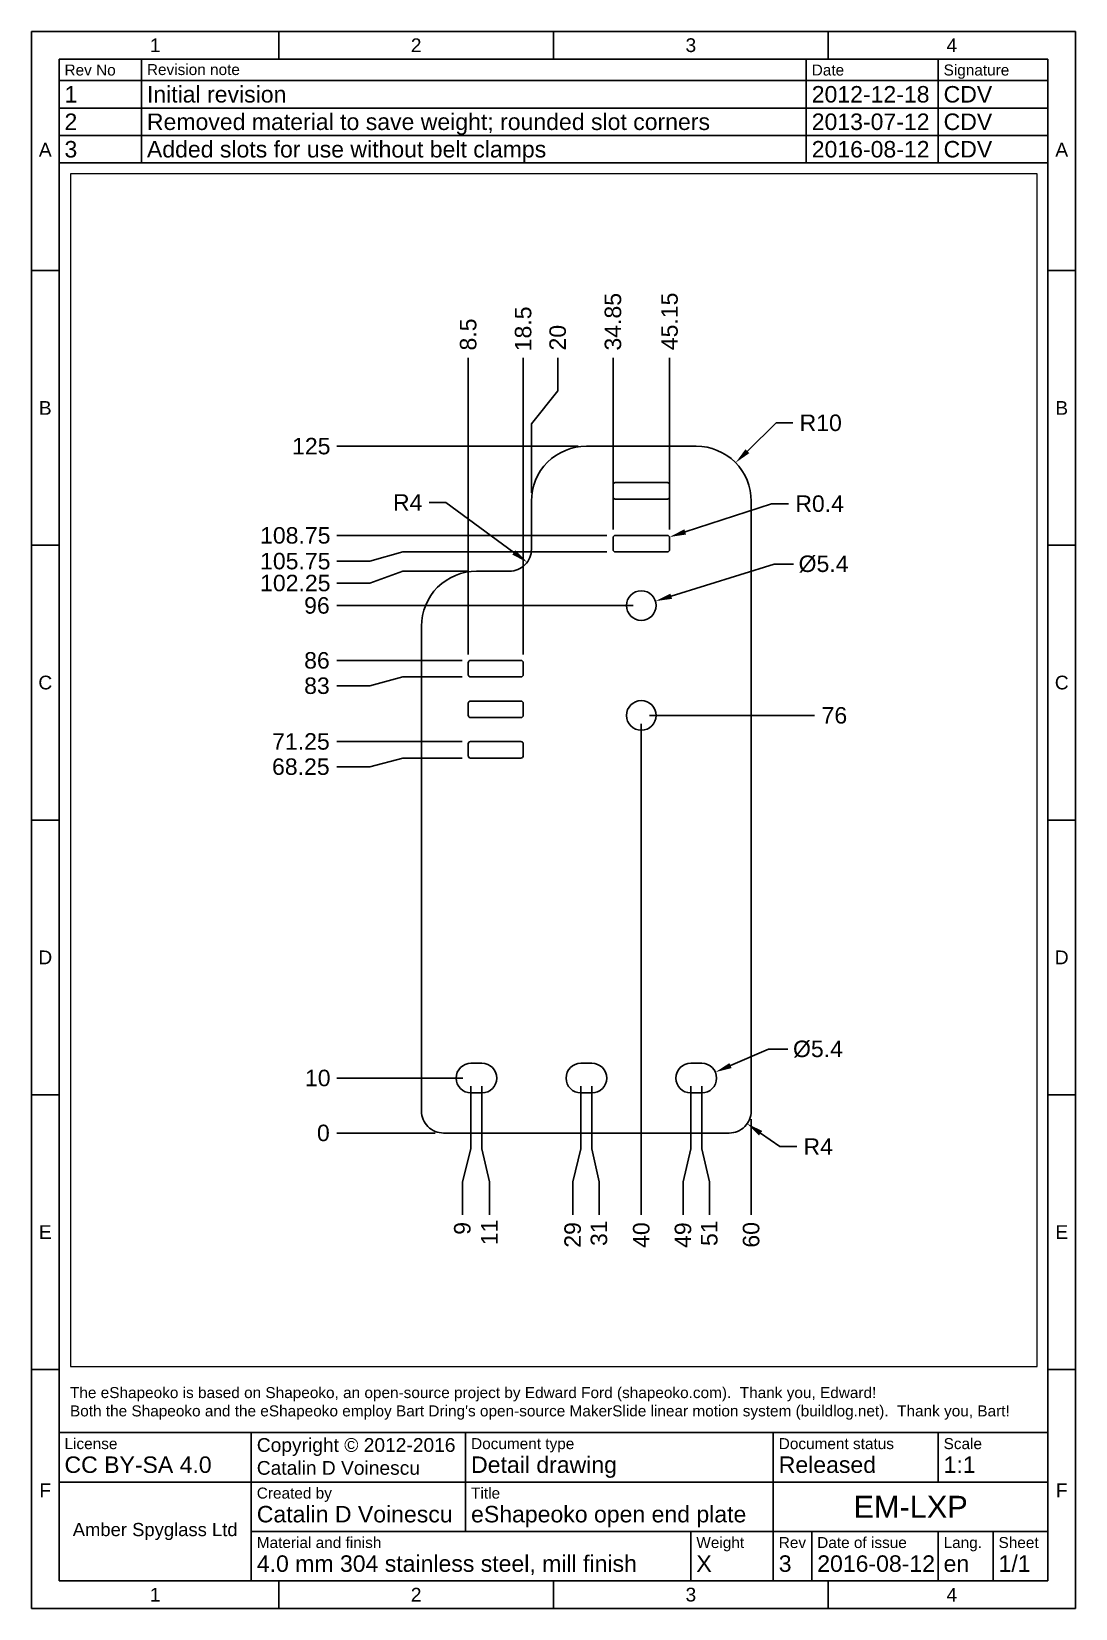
# Paper-space layout 'Sheet2' of a CAD drawing. Header units: millimetres. Extents: x 15 to 205, y 5 to 292.
# The model-space entities are those that its viewports show. They can reach past a viewport. Long polylines and large blocks are cut down to what shows.
import ezdxf

# ---------------------------------------------------------------- set-up
doc = ezdxf.new("R2010")
doc.units = ezdxf.units.MM
doc.layers.add('Dimensions', color=7, linetype='Continuous')
doc.layers.add('Parts', color=7, linetype='Continuous')
doc.styles.get("Standard").update_dxf_attribs({"font": 'arial.ttf'})
doc.dimstyles.new('Copy of Standard', dxfattribs={"dimtxt": 3, "dimasz": 3, "dimexe": 3, "dimexo": 1.5, "dimgap": 1.5, "dimtad": 0, "dimtoh": 1, "dimdsep": 46, "dimtxsty": 'Standard', "dimcen": 0, "dimadec": 0, "dimazin": 2, "dimtfac": 1, "dimtofl": 0, "dimtmove": 0, "dimatfit": 3, "dimfxl": 1, "dimtolj": 1, "dimtzin": 0, "dimarcsym": 0})

# ---------------------------------------------------------------- blocks, each defined once
blk = doc.blocks.new('*D1')
at = {"layer": 'Defpoints', "color": 0}
for p in [(-15.39, 0), (0, 0), (4, 0)]:
    blk.add_point(p, dxfattribs=at)
at = {"layer": 'Dimensions', "color": 0, "lineweight": -2}
blk.add_line((2.5, 0), (-15.39, 0), dxfattribs=at)
at = {"layer": 'Dimensions', "color": 0, "insert": (-17.87, 0), "char_height": 3, "attachment_point": 5}
blk.add_mtext('\\A1;0', dxfattribs=at)
blk = doc.blocks.new('*D2')
at = {"layer": 'Defpoints', "color": 0}
for p in [(-15.39, 108.75), (35.25, 108.75), (0, 0)]:
    blk.add_point(p, dxfattribs=at)
at = {"layer": 'Dimensions', "color": 0, "lineweight": -2}
blk.add_line((33.75, 108.75), (-15.39, 108.75), dxfattribs=at)
at = {"layer": 'Dimensions', "color": 0, "insert": (-22.98, 108.75), "char_height": 3, "attachment_point": 5}
blk.add_mtext('\\A1;108.75', dxfattribs=at)
blk = doc.blocks.new('*D3')
at = {"layer": 'Defpoints', "color": 0}
for p in [(-15.39, 104.07), (35.25, 105.75), (0, 0)]:
    blk.add_point(p, dxfattribs=at)
at = {"layer": 'Dimensions', "color": 0, "lineweight": -2}
for p, q in [((-9.39, 104.07), (-15.39, 104.07)), ((-3.39, 105.75), (-9.39, 104.07)), ((33.75, 105.75), (-3.39, 105.75))]:
    blk.add_line(p, q, dxfattribs=at)
at = {"layer": 'Dimensions', "color": 0, "insert": (-22.98, 104.07), "char_height": 3, "attachment_point": 5}
blk.add_mtext('\\A1;105.75', dxfattribs=at)
blk = doc.blocks.new('*D4')
at = {"layer": 'Defpoints', "color": 0}
for p in [(-15.39, 96), (40, 96), (0, 0)]:
    blk.add_point(p, dxfattribs=at)
at = {"layer": 'Dimensions', "color": 0, "lineweight": -2}
blk.add_line((38.5, 96), (-15.39, 96), dxfattribs=at)
at = {"layer": 'Dimensions', "color": 0, "insert": (-19.04, 96), "char_height": 3, "attachment_point": 5}
blk.add_mtext('\\A1;96', dxfattribs=at)
blk = doc.blocks.new('*D5')
at = {"layer": 'Defpoints', "color": 0}
for p in [(-15.39, 86), (8.9, 86), (0, 0)]:
    blk.add_point(p, dxfattribs=at)
at = {"layer": 'Dimensions', "color": 0, "lineweight": -2}
blk.add_line((7.4, 86), (-15.39, 86), dxfattribs=at)
at = {"layer": 'Dimensions', "color": 0, "insert": (-19.04, 86), "char_height": 3, "attachment_point": 5}
blk.add_mtext('\\A1;86', dxfattribs=at)
blk = doc.blocks.new('*D6')
at = {"layer": 'Defpoints', "color": 0}
for p in [(-15.39, 81.39), (8.9, 83), (0, 0)]:
    blk.add_point(p, dxfattribs=at)
at = {"layer": 'Dimensions', "color": 0, "lineweight": -2}
for p, q in [((-9.39, 81.39), (-15.39, 81.39)), ((-3.39, 83), (-9.39, 81.39)), ((7.4, 83), (-3.39, 83))]:
    blk.add_line(p, q, dxfattribs=at)
at = {"layer": 'Dimensions', "color": 0, "insert": (-19.04, 81.39), "char_height": 3, "attachment_point": 5}
blk.add_mtext('\\A1;83', dxfattribs=at)
blk = doc.blocks.new('*D7')
at = {"layer": 'Defpoints', "color": 0}
for p in [(-15.39, 71.25), (8.9, 71.25), (0, 0)]:
    blk.add_point(p, dxfattribs=at)
at = {"layer": 'Dimensions', "color": 0, "lineweight": -2}
blk.add_line((7.4, 71.25), (-15.39, 71.25), dxfattribs=at)
at = {"layer": 'Dimensions', "color": 0, "insert": (-21.95, 71.25), "char_height": 3, "attachment_point": 5}
blk.add_mtext('\\A1;71.25', dxfattribs=at)
blk = doc.blocks.new('*D8')
at = {"layer": 'Defpoints', "color": 0}
for p in [(-15.39, 66.66), (8.9, 68.25), (0, 0)]:
    blk.add_point(p, dxfattribs=at)
at = {"layer": 'Dimensions', "color": 0, "lineweight": -2}
for p, q in [((-9.39, 66.66), (-15.39, 66.66)), ((-3.39, 68.25), (-9.39, 66.66)), ((7.4, 68.25), (-3.39, 68.25))]:
    blk.add_line(p, q, dxfattribs=at)
at = {"layer": 'Dimensions', "color": 0, "insert": (-21.97, 66.66), "char_height": 3, "attachment_point": 5}
blk.add_mtext('\\A1;68.25', dxfattribs=at)
blk = doc.blocks.new('*D32')
at = {"layer": 'Defpoints', "color": 0}
for p in [(40, 76), (71.5, 76), (0, 0)]:
    blk.add_point(p, dxfattribs=at)
at = {"layer": 'Dimensions', "color": 0, "lineweight": -2}
blk.add_line((41.5, 76), (71.5, 76), dxfattribs=at)
at = {"layer": 'Dimensions', "color": 0, "insert": (75.14, 76), "char_height": 3, "attachment_point": 5}
blk.add_mtext('\\A1;76', dxfattribs=at)
blk = doc.blocks.new('*D10')
at = {"layer": 'Defpoints', "color": 0}
for p in [(-15.39, 10), (9, 10), (0, 0)]:
    blk.add_point(p, dxfattribs=at)
at = {"layer": 'Dimensions', "color": 0, "lineweight": -2}
blk.add_line((7.5, 10), (-15.39, 10), dxfattribs=at)
at = {"layer": 'Dimensions', "color": 0, "insert": (-18.89, 10), "char_height": 3, "attachment_point": 5}
blk.add_mtext('\\A1;10', dxfattribs=at)
blk = doc.blocks.new('*D11')
at = {"layer": 'Defpoints', "color": 0}
for p in [(-15.39, 125), (30, 125), (0, 0)]:
    blk.add_point(p, dxfattribs=at)
at = {"layer": 'Dimensions', "color": 0, "lineweight": -2}
blk.add_line((28.5, 125), (-15.39, 125), dxfattribs=at)
at = {"layer": 'Dimensions', "color": 0, "insert": (-20.07, 125), "char_height": 3, "attachment_point": 5}
blk.add_mtext('\\A1;125', dxfattribs=at)
blk = doc.blocks.new('*D12')
at = {"layer": 'Defpoints', "color": 0}
for p in [(9, 10), (0, 0), (7.43, -14.88)]:
    blk.add_point(p, dxfattribs=at)
at = {"layer": 'Dimensions', "color": 0, "lineweight": -2}
for p, q in [((9, 8.5), (9, -2.88)), ((9, -2.88), (7.43, -8.88)), ((7.43, -8.88), (7.43, -14.88))]:
    blk.add_line(p, q, dxfattribs=at)
at = {"layer": 'Dimensions', "color": 0, "insert": (7.43, -17.36), "char_height": 3, "attachment_point": 5, "rotation": 90}
blk.add_mtext('\\A1;9', dxfattribs=at)
blk = doc.blocks.new('*D13')
at = {"layer": 'Defpoints', "color": 0}
for p in [(11, 10), (0, 0), (12.35, -14.88)]:
    blk.add_point(p, dxfattribs=at)
at = {"layer": 'Dimensions', "color": 0, "lineweight": -2}
for p, q in [((11, 8.5), (11, -2.88)), ((11, -2.88), (12.35, -8.88)), ((12.35, -8.88), (12.35, -14.88))]:
    blk.add_line(p, q, dxfattribs=at)
at = {"layer": 'Dimensions', "color": 0, "insert": (12.35, -18.09), "char_height": 3, "attachment_point": 5, "rotation": 90}
blk.add_mtext('\\A1;11', dxfattribs=at)
blk = doc.blocks.new('*D14')
at = {"layer": 'Defpoints', "color": 0}
for p in [(29, 10), (0, 0), (27.51, -14.88)]:
    blk.add_point(p, dxfattribs=at)
at = {"layer": 'Dimensions', "color": 0, "lineweight": -2}
for p, q in [((29, 8.5), (29, -2.88)), ((29, -2.88), (27.51, -8.88)), ((27.51, -8.88), (27.51, -14.88))]:
    blk.add_line(p, q, dxfattribs=at)
at = {"layer": 'Dimensions', "color": 0, "insert": (27.51, -18.55), "char_height": 3, "attachment_point": 5, "rotation": 90}
blk.add_mtext('\\A1;29', dxfattribs=at)
blk = doc.blocks.new('*D15')
at = {"layer": 'Defpoints', "color": 0}
for p in [(31, 10), (0, 0), (32.3, -14.88)]:
    blk.add_point(p, dxfattribs=at)
at = {"layer": 'Dimensions', "color": 0, "lineweight": -2}
for p, q in [((31, 8.5), (31, -2.88)), ((31, -2.88), (32.3, -8.88)), ((32.3, -8.88), (32.3, -14.88))]:
    blk.add_line(p, q, dxfattribs=at)
at = {"layer": 'Dimensions', "color": 0, "insert": (32.3, -18.23), "char_height": 3, "attachment_point": 5, "rotation": 90}
blk.add_mtext('\\A1;31', dxfattribs=at)
blk = doc.blocks.new('*D16')
at = {"layer": 'Defpoints', "color": 0}
for p in [(49, 10), (0, 0), (47.59, -14.88)]:
    blk.add_point(p, dxfattribs=at)
at = {"layer": 'Dimensions', "color": 0, "lineweight": -2}
for p, q in [((49, 8.5), (49, -2.88)), ((49, -2.88), (47.59, -8.88)), ((47.59, -8.88), (47.59, -14.88))]:
    blk.add_line(p, q, dxfattribs=at)
at = {"layer": 'Dimensions', "color": 0, "insert": (47.59, -18.59), "char_height": 3, "attachment_point": 5, "rotation": 90}
blk.add_mtext('\\A1;49', dxfattribs=at)
blk = doc.blocks.new('*D17')
at = {"layer": 'Defpoints', "color": 0}
for p in [(51, 10), (0, 0), (52.38, -14.88)]:
    blk.add_point(p, dxfattribs=at)
at = {"layer": 'Dimensions', "color": 0, "lineweight": -2}
for p, q in [((51, 8.5), (51, -2.88)), ((51, -2.88), (52.38, -8.88)), ((52.38, -8.88), (52.38, -14.88))]:
    blk.add_line(p, q, dxfattribs=at)
at = {"layer": 'Dimensions', "color": 0, "insert": (52.38, -18.23), "char_height": 3, "attachment_point": 5, "rotation": 90}
blk.add_mtext('\\A1;51', dxfattribs=at)
blk = doc.blocks.new('*D18')
at = {"layer": 'Defpoints', "color": 0}
for p in [(60, 4), (0, 0), (60, -14.88)]:
    blk.add_point(p, dxfattribs=at)
at = {"layer": 'Dimensions', "color": 0, "lineweight": -2}
blk.add_line((60, 2.5), (60, -14.88), dxfattribs=at)
at = {"layer": 'Dimensions', "color": 0, "insert": (60, -18.53), "char_height": 3, "attachment_point": 5, "rotation": 90}
blk.add_mtext('\\A1;60', dxfattribs=at)
blk = doc.blocks.new('*D19')
at = {"layer": 'Defpoints', "color": 0}
for p in [(40, 76), (0, 0), (40, -14.88)]:
    blk.add_point(p, dxfattribs=at)
at = {"layer": 'Dimensions', "color": 0, "lineweight": -2}
blk.add_line((40, 74.5), (40, -14.88), dxfattribs=at)
at = {"layer": 'Dimensions', "color": 0, "insert": (40, -18.58), "char_height": 3, "attachment_point": 5, "rotation": 90}
blk.add_mtext('\\A1;40', dxfattribs=at)
blk = doc.blocks.new('*D20')
at = {"layer": 'Defpoints', "color": 0}
for p in [(18.5, 141.09), (18.5, 85.6), (0, 0)]:
    blk.add_point(p, dxfattribs=at)
at = {"layer": 'Dimensions', "color": 0, "lineweight": -2}
blk.add_line((18.5, 87.1), (18.5, 141.09), dxfattribs=at)
at = {"layer": 'Dimensions', "color": 0, "insert": (18.5, 146.35), "char_height": 3, "attachment_point": 5, "rotation": 90}
blk.add_mtext('\\A1;18.5', dxfattribs=at)
blk = doc.blocks.new('*D21')
at = {"layer": 'Defpoints', "color": 0}
for p in [(8.5, 141.09), (8.5, 85.6), (0, 0)]:
    blk.add_point(p, dxfattribs=at)
at = {"layer": 'Dimensions', "color": 0, "lineweight": -2}
blk.add_line((8.5, 87.1), (8.5, 141.09), dxfattribs=at)
at = {"layer": 'Dimensions', "color": 0, "insert": (8.5, 145.33), "char_height": 3, "attachment_point": 5, "rotation": 90}
blk.add_mtext('\\A1;8.5', dxfattribs=at)
blk = doc.blocks.new('*D22')
at = {"layer": 'Defpoints', "color": 0}
for p in [(45.15, 141.09), (45.15, 108.35), (0, 0)]:
    blk.add_point(p, dxfattribs=at)
at = {"layer": 'Dimensions', "color": 0, "lineweight": -2}
blk.add_line((45.15, 109.85), (45.15, 141.09), dxfattribs=at)
at = {"layer": 'Dimensions', "color": 0, "insert": (45.15, 147.71), "char_height": 3, "attachment_point": 5, "rotation": 90}
blk.add_mtext('\\A1;45.15', dxfattribs=at)
blk = doc.blocks.new('*D23')
at = {"layer": 'Defpoints', "color": 0}
for p in [(34.85, 141.09), (34.85, 108.35), (0, 0)]:
    blk.add_point(p, dxfattribs=at)
at = {"layer": 'Dimensions', "color": 0, "lineweight": -2}
blk.add_line((34.85, 109.85), (34.85, 141.09), dxfattribs=at)
at = {"layer": 'Dimensions', "color": 0, "insert": (34.85, 147.65), "char_height": 3, "attachment_point": 5, "rotation": 90}
blk.add_mtext('\\A1;34.85', dxfattribs=at)
blk = doc.blocks.new('*D24')
at = {"layer": 'Defpoints', "color": 0}
for p in [(37.42, 95.19), (42.58, 96.81)]:
    blk.add_point(p, dxfattribs=at)
at = {"layer": 'Dimensions', "color": 0, "lineweight": -2}
for p, q in [((64.17, 103.55), (45.44, 97.7)), ((67.71, 103.55), (64.17, 103.55))]:
    blk.add_line(p, q, dxfattribs=at)
at = {"layer": 'Dimensions', "color": 0}
blk.add_solid([(45.29, 98.18), (45.59, 97.22), (42.58, 96.81)], dxfattribs=at)
at = {"layer": 'Dimensions', "color": 0, "insert": (73.17, 103.55), "char_height": 3, "attachment_point": 5}
blk.add_mtext('\\A1;%%c5.4', dxfattribs=at)
blk = doc.blocks.new('*D25')
at = {"layer": 'Defpoints', "color": 0}
for p in [(48.52, 8.93), (53.48, 11.07)]:
    blk.add_point(p, dxfattribs=at)
at = {"layer": 'Dimensions', "color": 0, "lineweight": -2}
for p, q in [((63.15, 15.26), (56.23, 12.27)), ((66.69, 15.26), (63.15, 15.26))]:
    blk.add_line(p, q, dxfattribs=at)
at = {"layer": 'Dimensions', "color": 0}
blk.add_solid([(56.03, 12.73), (56.43, 11.81), (53.48, 11.07)], dxfattribs=at)
at = {"layer": 'Dimensions', "color": 0, "insert": (72.15, 15.26), "char_height": 3, "attachment_point": 5}
blk.add_mtext('\\A1;%%c5.4', dxfattribs=at)
blk = doc.blocks.new('*D26')
at = {"layer": 'Defpoints', "color": 0}
for p in [(57.15, 121.99), (50, 115)]:
    blk.add_point(p, dxfattribs=at)
at = {"layer": 'Dimensions', "color": 0, "lineweight": -2}
for p, q in [((64.57, 129.24), (59.3, 124.09)), ((67.57, 129.24), (64.57, 129.24))]:
    blk.add_line(p, q, dxfattribs=at)
at = {"layer": 'Dimensions', "color": 0}
blk.add_solid([(58.95, 124.44), (59.65, 123.73), (57.15, 121.99)], dxfattribs=at)
at = {"layer": 'Dimensions', "color": 0, "insert": (72.65, 129.24), "char_height": 3, "attachment_point": 5}
blk.add_mtext('\\A1;R10', dxfattribs=at)
blk = doc.blocks.new('*D27')
at = {"layer": 'Defpoints', "color": 0}
for p in [(56, 4), (59.27, 1.7)]:
    blk.add_point(p, dxfattribs=at)
at = {"layer": 'Dimensions', "color": 0, "lineweight": -2}
for p, q in [((65.19, -2.47), (61.72, -0.03)), ((68.28, -2.47), (65.19, -2.47))]:
    blk.add_line(p, q, dxfattribs=at)
at = {"layer": 'Dimensions', "color": 0}
blk.add_solid([(62.01, 0.38), (61.43, -0.44), (59.27, 1.7)], dxfattribs=at)
at = {"layer": 'Dimensions', "color": 0, "insert": (72.19, -2.47), "char_height": 3, "attachment_point": 5}
blk.add_mtext('\\A1;R4', dxfattribs=at)
blk = doc.blocks.new('*D28')
at = {"layer": 'Defpoints', "color": 0}
for p in [(10, 102.25), (-15.39, 100.08), (0, 0)]:
    blk.add_point(p, dxfattribs=at)
at = {"layer": 'Dimensions', "color": 0, "lineweight": -2}
for p, q in [((-3.39, 102.25), (-9.39, 100.08)), ((8.5, 102.25), (-3.39, 102.25)), ((-9.39, 100.08), (-15.39, 100.08))]:
    blk.add_line(p, q, dxfattribs=at)
at = {"layer": 'Dimensions', "color": 0, "insert": (-22.98, 100.08), "char_height": 3, "attachment_point": 5}
blk.add_mtext('\\A1;102.25', dxfattribs=at)
blk = doc.blocks.new('*D29')
at = {"layer": 'Defpoints', "color": 0}
for p in [(24.79, 141.09), (20, 115), (0, 0)]:
    blk.add_point(p, dxfattribs=at)
at = {"layer": 'Dimensions', "color": 0, "lineweight": -2}
for p, q in [((24.79, 135.09), (24.79, 141.09)), ((20, 129.09), (24.79, 135.09)), ((20, 116.5), (20, 129.09))]:
    blk.add_line(p, q, dxfattribs=at)
at = {"layer": 'Dimensions', "color": 0, "insert": (24.79, 144.75), "char_height": 3, "attachment_point": 5, "rotation": 90}
blk.add_mtext('\\A1;20', dxfattribs=at)
blk = doc.blocks.new('*D30')
at = {"layer": 'Defpoints', "color": 0}
for p in [(16, 106.25), (19.23, 103.88)]:
    blk.add_point(p, dxfattribs=at)
at = {"layer": 'Dimensions', "color": 0, "lineweight": -2}
for p, q in [((1.39, 114.76), (4.39, 114.76)), ((4.39, 114.76), (16.81, 105.66))]:
    blk.add_line(p, q, dxfattribs=at)
at = {"layer": 'Dimensions', "color": 0}
blk.add_solid([(16.51, 105.26), (17.1, 106.06), (19.23, 103.88)], dxfattribs=at)
at = {"layer": 'Dimensions', "color": 0, "insert": (-2.52, 114.76), "char_height": 3, "attachment_point": 5}
blk.add_mtext('\\A1;R4', dxfattribs=at)
blk = doc.blocks.new('*D31')
at = {"layer": 'Defpoints', "color": 0}
for p in [(44.75, 108.35), (45.13, 108.47)]:
    blk.add_point(p, dxfattribs=at)
at = {"layer": 'Dimensions', "color": 0, "lineweight": -2}
for p, q in [((63.7, 114.53), (47.98, 109.4)), ((66.79, 114.53), (63.7, 114.53))]:
    blk.add_line(p, q, dxfattribs=at)
at = {"layer": 'Dimensions', "color": 0}
blk.add_solid([(47.83, 109.88), (48.14, 108.93), (45.13, 108.47)], dxfattribs=at)
at = {"layer": 'Dimensions', "color": 0, "insert": (72.45, 114.53), "char_height": 3, "attachment_point": 5}
blk.add_mtext('\\A1;R0.4', dxfattribs=at)

msp = doc.modelspace()

# ---------------------------------------------------------------- linework, layer by layer
at = {"layer": 'Parts'}
for points in [[(16, 102.25), (10, 102.25, 0.4142136), (0, 92.25), (0, 4, 0.4142136), (4, 0), (56, 0, 0.4142136), (60, 4), (60, 115, 0.4142136), (50, 125), (30, 125, 0.4142136), (20, 115), (20, 106.25, -0.4142136)], [(44.75, 115.38), (35.25, 115.38, -0.4142136), (34.85, 115.78), (34.85, 117.98, -0.4142136), (35.25, 118.38), (44.75, 118.38, -0.4142136), (45.15, 117.98), (45.15, 115.78, -0.4142136)], [(44.75, 105.75), (35.25, 105.75, -0.4142136), (34.85, 106.15), (34.85, 108.35, -0.4142136), (35.25, 108.75), (44.75, 108.75, -0.4142136), (45.15, 108.35), (45.15, 106.15, -0.4142136)], [(18.1, 83), (8.9, 83, -0.4142136), (8.5, 83.4), (8.5, 85.6, -0.4142136), (8.9, 86), (18.1, 86, -0.4142136), (18.5, 85.6), (18.5, 83.4, -0.4142136)], [(18.1, 75.62), (8.9, 75.62, -0.4142136), (8.5, 76.02), (8.5, 78.22, -0.4142136), (8.9, 78.62), (18.1, 78.62, -0.4142136), (18.5, 78.22), (18.5, 76.02, -0.4142136)], [(18.1, 68.25), (8.9, 68.25, -0.4142136), (8.5, 68.65), (8.5, 70.85, -0.4142136), (8.9, 71.25), (18.1, 71.25, -0.4142136), (18.5, 70.85), (18.5, 68.65, -0.4142136)], [(11, 7.3), (9, 7.3, -1), (9, 12.7), (11, 12.7, -1)], [(31, 7.3), (29, 7.3, -1), (29, 12.7), (31, 12.7, -1)], [(51, 7.3), (49, 7.3, -1), (49, 12.7), (51, 12.7, -1)]]:
    msp.add_lwpolyline(points, format="xyb", close=True, dxfattribs=at)
for centre in [(40, 96), (40, 76)]:
    msp.add_circle(centre, 2.7, dxfattribs=at)

# ---------------------------------------------------------------- dimensions: what is measured, and where the dimension line sits
at = {"layer": 'Dimensions'}
for feature_location, offset, dtype, picture, middle in [((45.15, 108.35), (0, 32.736), 1, '*D22', (45.15, 147.713)), ((34.85, 108.35), (0, 32.736), 1, '*D23', (34.85, 147.652)), ((18.5, 85.6), (0, 55.486), 1, '*D20', (18.5, 146.348)), ((8.5, 85.6), (0, 55.486), 1, '*D21', (8.5, 145.327)), ((20, 115), (4.794, 26.086), 1, '*D29', (24.794, 144.752)), ((30, 125), (-45.395, 0), 0, '*D11', (-20.075, 125)), ((35.25, 108.75), (-50.645, 0), 0, '*D2', (-22.985, 108.75)), ((35.25, 105.75), (-50.645, -1.678), 0, '*D3', (-22.985, 104.072)), ((10, 102.25), (-25.395, -2.166), 0, '*D28', (-22.985, 100.084)), ((40, 96), (-55.395, 0), 0, '*D4', (-19.041, 96)), ((8.9, 86), (-24.295, 0), 0, '*D5', (-19.043, 86)), ((8.9, 83), (-24.295, -1.612), 0, '*D6', (-19.043, 81.388)), ((40, 76), (31.503, 0), 0, '*D32', (75.138, 76)), ((40, 76), (0, -90.877), 1, '*D19', (40, -18.578)), ((8.9, 71.25), (-24.295, 0), 0, '*D7', (-21.95, 71.25)), ((8.9, 68.25), (-24.295, -1.592), 0, '*D8', (-21.971, 66.658)), ((9, 10), (-24.395, 0), 0, '*D10', (-18.894, 10)), ((9, 10), (-1.572, -24.877), 1, '*D12', (7.428, -17.363)), ((11, 10), (1.351, -24.877), 1, '*D13', (12.351, -18.093)), ((29, 10), (-1.491, -24.877), 1, '*D14', (27.509, -18.552)), ((31, 10), (1.303, -24.877), 1, '*D15', (32.303, -18.233)), ((49, 10), (-1.409, -24.877), 1, '*D16', (47.591, -18.587)), ((51, 10), (1.385, -24.877), 1, '*D17', (52.385, -18.234)), ((60, 4), (0, -18.877), 1, '*D18', (60, -18.527)), ((4, 0), (-19.394880181, 0), 0, '*D1', (-17.871380181, 0))]:
    dim = msp.add_ordinate_dim(feature_location=feature_location, offset=offset, dtype=dtype, origin=(0, 0), dimstyle='Copy of Standard', dxfattribs=at)
    dim.commit()
    dim.dimension.update_dxf_attribs({"geometry": picture, "text_midpoint": middle})
for center, mpoint, picture, middle in [((50, 115), (57.153, 121.989), '*D26', (72.649, 129.241)), ((44.75, 108.35), (45.13, 108.474), '*D31', (72.446, 114.532)), ((56, 4), (59.27, 1.696), '*D27', (72.187, -2.474))]:
    dim = msp.add_radius_dim(center=center, mpoint=mpoint, dimstyle='Copy of Standard', dxfattribs=at)
    dim.commit()
    dim.dimension.update_dxf_attribs({"geometry": picture, "text_midpoint": middle, "dimtype": 132})
dim = msp.add_radius_dim(center=(16, 106.25), mpoint=(19.225, 103.884), dimstyle='Copy of Standard', override={"dimtmove": 1}, dxfattribs=at)
dim.commit()
dim.dimension.update_dxf_attribs({"geometry": '*D30', "text_midpoint": (4.393, 114.765), "dimtype": 132})
for p1, p2, picture, middle in [((37.423, 95.195), (42.577, 96.805), '*D24', (73.167, 103.55)), ((48.523, 8.926), (53.477, 11.074), '*D25', (72.147, 15.265))]:
    dim = msp.add_diameter_dim_2p(p1=p1, p2=p2, dimstyle='Copy of Standard', dxfattribs=at)
    dim.commit()
    dim.dimension.update_dxf_attribs({"geometry": picture, "text_midpoint": middle, "dimtype": 131})

psp = doc.layouts.new('Sheet2')

# ---------------------------------------------------------------- linework, layer by layer
for p, q in [((205, 292), (15, 292)), ((15, 292), (15, 5)), ((60, 292), (60, 287)), ((110, 292), (110, 287)), ((160, 292), (160, 287)), ((205, 5), (205, 292)), ((200, 287), (20, 287)), ((20, 287), (20, 10)), ((20, 287), (20, 283.08)), ((200, 287), (20, 287)), ((35, 287), (35, 283.08)), ((156, 283.08), (156, 287)), ((180, 283.08), (180, 287)), ((200, 10), (200, 287)), ((200, 283.08), (200, 287)), ((20, 283.08), (200, 283.08)), ((20, 283.08), (20, 278.08)), ((35, 283.08), (35, 278.08)), ((156, 278.08), (156, 283.08)), ((180, 278.08), (180, 283.08)), ((200, 278.08), (200, 283.08)), ((20, 278.08), (200, 278.08)), ((20, 278.08), (20, 273.08)), ((35, 278.08), (35, 273.08)), ((156, 273.08), (156, 278.08)), ((180, 273.08), (180, 278.08)), ((200, 273.08), (200, 278.08)), ((20, 273.08), (200, 273.08)), ((35, 273.08), (35, 268.08)), ((156, 268.08), (156, 273.08)), ((180, 268.08), (180, 273.08)), ((20, 268.08), (200, 268.08)), ((15, 248.5), (20, 248.5)), ((200, 248.5), (205, 248.5)), ((15, 198.5), (20, 198.5)), ((200, 198.5), (205, 198.5)), ((15, 148.5), (20, 148.5)), ((200, 148.5), (205, 148.5)), ((15, 98.5), (20, 98.5)), ((200, 98.5), (205, 98.5)), ((15, 48.5), (20, 48.5)), ((200, 48.5), (205, 48.5)), ((20, 10), (20, 37)), ((20, 37), (200, 37)), ((55, 10), (55, 37)), ((94, 19), (94, 37)), ((150, 10), (150, 37)), ((180, 28), (180, 37)), ((200, 37), (200, 10)), ((20, 28), (200, 28)), ((55, 19), (200, 19)), ((135, 10), (135, 19)), ((157, 10), (157, 19)), ((180, 10), (180, 19)), ((190, 10), (190, 19)), ((20, 10), (200, 10)), ((200, 10), (20, 10)), ((20, 10), (200, 10)), ((60, 10), (60, 5)), ((110, 10), (110, 5)), ((160, 10), (160, 5)), ((15, 5), (205, 5))]:
    psp.add_line(p, q)

# ---------------------------------------------------------------- texts
for s, insert, char_height, width, attachment_point in [('{1}', (37.5, 289.5), 2.5, 45, 5), ('{2}', (85, 289.5), 2.5, 50, 5), ('{3}', (135, 289.5), 2.5, 50, 5), ('{4}', (182.5, 289.5), 2.5, 45, 5), ('{Rev No}', (21, 286), 2, 13, 1), ('{Revision note}', (36, 286.08), 2, 99, 1), ('{Date}', (157, 286), 2, 22, 1), ('{Signature}', (181, 286), 2, 18, 1), ('{1}', (21, 282.08), 3, 13, 1), ('{Initial revision}', (36, 282.08), 3, 99, 1), ('{2012-12-18}', (157, 282.08), 3, 22, 1), ('{CDV}', (181, 282.08), 3, 18, 1), ('{2}', (21, 277.08), 3, 13, 1), ('{Removed material to save weight; rounded slot corners}', (36, 277.08), 3, 119, 1), ('{2013-07-12}', (157, 277.08), 3, 22, 1), ('{CDV}', (181, 277.08), 3, 18, 1), ('{A}', (17.5, 270.5), 2.5, 5, 5), ('{3}', (21, 272.08), 3, 13, 1), ('{Added slots for use without belt clamps}', (36, 272.08), 3, 119, 1), ('{2016-08-12}', (157, 272.08), 3, 22, 1), ('{CDV}', (181, 272.08), 3, 18, 1), ('{A}', (202.5, 270.5), 2.5, 5, 5), ('{B}', (17.5, 223.5), 2.5, 5, 5), ('{B}', (202.5, 223.5), 2.5, 5, 5), ('{C}', (17.5, 173.5), 2.5, 5, 5), ('{C}', (202.5, 173.5), 2.5, 5, 5), ('{D}', (17.5, 123.5), 2.5, 5, 5), ('{D}', (202.5, 123.5), 2.5, 5, 5), ('{E}', (17.5, 73.5), 2.5, 5, 5), ('{E}', (202.5, 73.5), 2.5, 5, 5), ("{The eShapeoko is based on Shapeoko, an open-source project by Edward Ford (shapeoko.com).  Thank you, Edward!\\PBoth the Shapeoko and the eShapeoko employ Bart Dring's open-source MakerSlide linear motion system (buildlog.net).  Thank you, Bart!}", (22, 45.29), 2, 176.1121, 1), ('{License\\P\\H1.5x;CC BY-SA 4.0}', (21, 36), 2, 33, 1), ('{Copyright © 2012-2016\\PCatalin D Voinescu}', (56, 36), 2.5, 37, 1), ('{Document type\\P\\H1.5x;Detail drawing}', (95, 36), 2, 54, 1), ('{Document status\\P\\H1.5x;Released}', (151, 36), 2, 28, 1), ('{Scale\\P\\H1.5x;1:1}', (181, 36), 2, 18, 1), ('{F}', (17.5, 26.5), 2.5, 5, 5), ('{Created by\\P\\H1.5x;Catalin D Voinescu}', (56, 27), 2, 37, 1), ('{Title\\P\\H1.5x;eShapeoko open end plate}', (95, 27), 2, 54, 1), ('{F}', (202.5, 26.5), 2.5, 5, 5), ('{EM-LXP}', (175, 23.5), 4, 48, 5), ('{\\H0.8x;Amber Spyglass Ltd}', (37.5, 19), 3, 33, 5), ('{Material and finish\\P\\H1.5x;4.0 mm 304 stainless steel, mill finish}', (56, 18), 2, 78, 1), ('{Weight\\P\\H1.5x;X}', (136, 18), 2, 13, 1), ('{Rev\\P\\H1.5x;3}', (151, 18), 2, 6, 1), ('{Date of issue\\P\\H1.5x;2016-08-12}', (158, 18), 2, 21.3076, 1), ('{Lang.\\P\\H1.5x;en}', (181, 18), 2, 8, 1), ('{Sheet\\P\\H1.5x;1/1}', (191, 18), 2, 8, 1), ('{1}', (37.5, 7.5), 2.5, 45, 5), ('{2}', (85, 7.5), 2.5, 50, 5), ('{3}', (135, 7.5), 2.5, 50, 5), ('{4}', (182.5, 7.5), 2.5, 45, 5)]:
    psp.add_mtext(s, dxfattribs=dict(insert=insert, char_height=char_height, width=width, attachment_point=attachment_point))

# ---------------------------------------------------------------- viewports
at = {"layer": '0', "color": 7}
psp.add_viewport(center=(110.04, 157.56), size=(175.94, 217.042), view_center_point=(24.056, 66.029), view_height=217.0417, dxfattribs=at)

doc.saveas('drawing.dxf')
